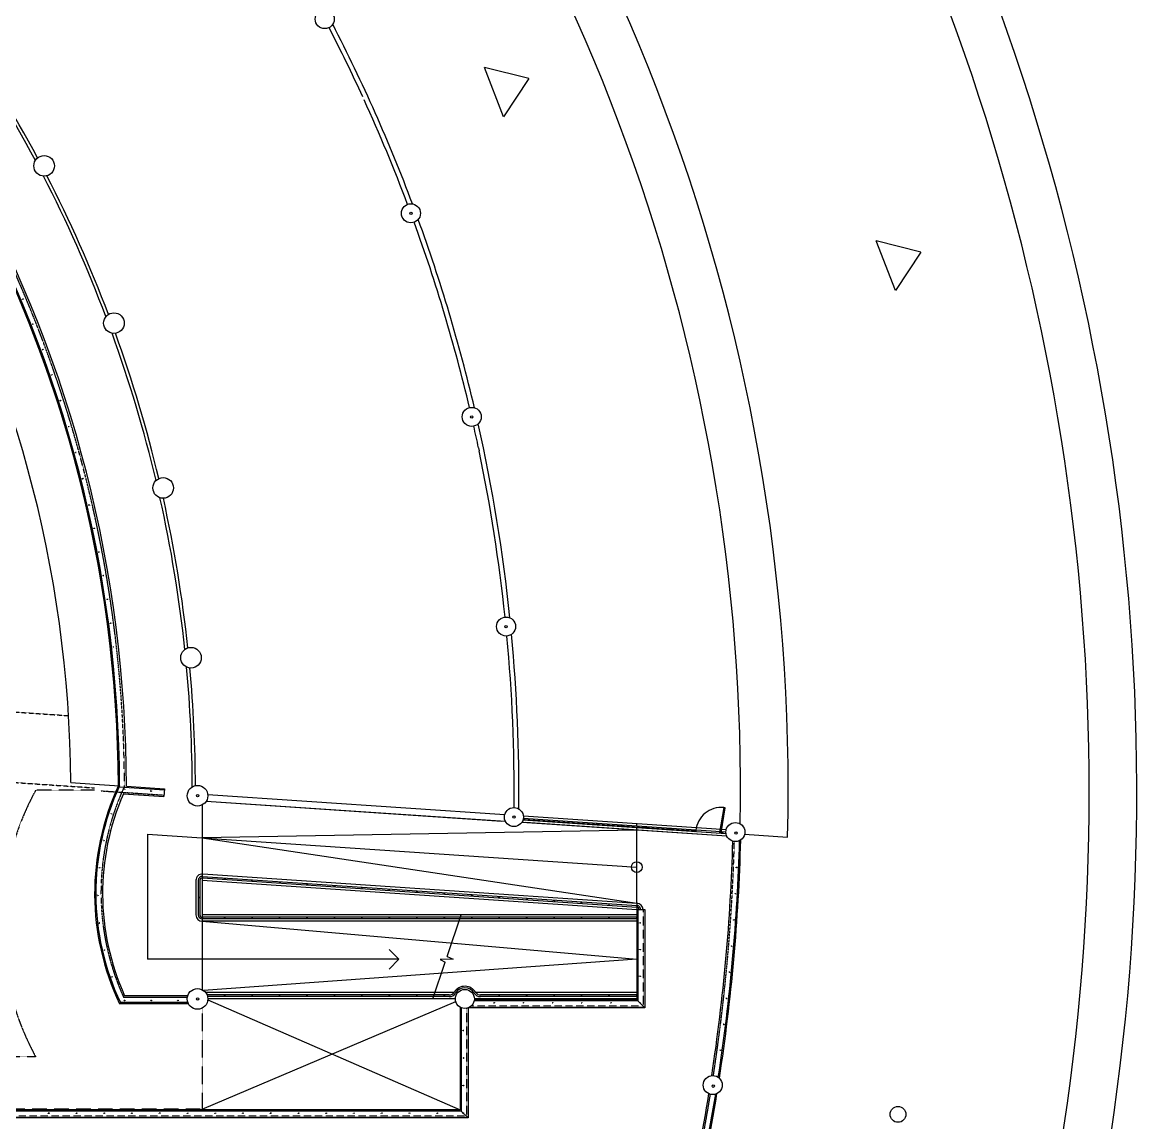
# Model space of a CAD drawing. Header units: millimetres. Extents: x -616979 to 2364082, y 43054 to 1637649.
# Drawn here: x -385476 to -350334, y 88598 to 123292 of the extents above; entities that cross this region are included whole.
import ezdxf

# ---------------------------------------------------------------- set-up
doc = ezdxf.new("R2010")
doc.units = ezdxf.units.MM
doc.linetypes.add('HIDDEN', pattern=[0.375, 0.25, -0.125])
for name, color, linetype in [('a-broken line', 8, 'HIDDEN'), ('a-columns', 7, 'Continuous'), ('a-line', 7, 'Continuous'), ('a-railing', 254, 'Continuous'), ('a-ramp', 253, 'Continuous'), ('a-shading device', 7, 'Continuous'), ('a-wall', 5, 'Continuous')]:
    doc.layers.add(name, color=color, linetype=linetype)

msp = doc.modelspace()

# ---------------------------------------------------------------- linework, layer by layer
at = {"layer": 'a-broken line', "color": 8, "linetype": 'HIDDEN', "ltscale": 2}
for p, q in [((-387544.766, 101669.469), (-384016.887, 101431.674)), ((-383194.635, 99081.114), (-385054.972, 99081.114)), ((-379800.297, 92210.957), (-379800.297, 89024.271)), ((-385054.972, 90674.442), (-387294.636, 90674.442)), ((-379800.297, 89024.271), (-387294.636, 89024.271))]:
    msp.add_line(p, q, dxfattribs=at)
msp.add_lwpolyline([(-387110.369, 101422.876), (-387231.443, 99626.953), (-387482.008, 99643.845), (-387513.677, 99545.753), (-387495.46, 99444.298), (-383194.635, 99154.354)], dxfattribs=at)
msp.add_arc((-377336.552, 94877.778), 8788.746, 151.4279519, 208.5720481, dxfattribs=at)
at = {"layer": 'a-columns'}
for centre, radius in [((-375940.293, 123391.408), 300), ((-384787.51, 118765.163), 325), ((-373221.514, 117269.419), 300), ((-382585.965, 113807.852), 325), ((-371304.724, 110850.975), 300), ((-381033.834, 108610.485), 325), ((-370221.154, 104240.652), 300), ((-380156.408, 103257.741), 325), ((-379950.297, 98905.944), 325), ((-369972.945, 98233.313), 300), ((-362988.798, 97762.472), 300), ((-379950.297, 92499.271), 325), ((-371519.635, 92499.271), 300), ((-363704.38, 89784.354), 300), ((-357860.587, 88860.16), 250)]:
    msp.add_circle(centre, radius, dxfattribs=at)
at = {"layer": 'a-line', "color": 8}
for p, q in [((-362697.027, 97692.688), (-361342.078, 97601.343)), ((-379626.836, 92467.68), (-371669.635, 88999.271)), ((-379800.297, 89024.271), (-371808.687, 92418.966)), ((-371669.635, 92239.464), (-371669.635, 88999.271)), ((-371669.635, 88999.271), (-402694.635, 88999.271))]:
    msp.add_line(p, q, dxfattribs=at)
at = {"layer": 'a-line'}
for radius, start, end in [(72110.798, 335.06515321, 50.87164645), (70610.798, 336.25456373, 49.68223593)]:
    msp.add_arc((-422444.654, 99074.101), radius, start, end, dxfattribs=at)
at = {"layer": 'a-line', "color": 8}
for radius, start, end in [(61120.304, 358.61926448, 43.81248257), (38500, 0.3743144, 59.3352312)]:
    msp.add_arc((-422444.635, 99074.101), radius, start, end, dxfattribs=at)
at = {"layer": 'a-railing'}
for p, q in [((-382424.214, 99185.542), (-380995.249, 99089.145)), ((-382191.994, 99207.591), (-380992.727, 99126.56)), ((-380992.727, 99126.56), (-381009.542, 98877.126)), ((-382288.474, 98963.347), (-381009.542, 98877.126)), ((-379800.297, 96439.816), (-379800.297, 96365.1)), ((-379800.297, 96314.816), (-379800.297, 96239.816)), ((-379795.253, 96314.646), (-366098.312, 95391.257)), ((-379791.889, 96364.533), (-366098.312, 95441.37)), ((-379786.845, 96439.363), (-366098.312, 95516.541)), ((-380000.297, 96253.299), (-380000.297, 95149.271)), ((-379925.297, 96239.816), (-379925.297, 95149.271)), ((-379875.297, 96239.801), (-379875.297, 95149.271)), ((-379800.297, 96239.816), (-379800.297, 95149.271)), ((-379800.297, 96239.816), (-366098.312, 95316.087)), ((-366060.812, 95316.087), (-366060.812, 92436.771)), ((-366060.812, 95316.087), (-365848.312, 95316.087)), ((-365848.312, 95316.087), (-365848.312, 92224.271)), ((-379800.297, 95149.271), (-379800.297, 95074.273)), ((-366098.312, 95149.271), (-379800.297, 95149.271)), ((-366098.312, 95074.271), (-379800.297, 95074.271)), ((-366098.312, 95024.271), (-379800.297, 95024.271)), ((-366098.312, 94949.271), (-379800.297, 94949.271)), ((-380271.428, 92549.271), (-382280.678, 92549.271)), ((-380259.53, 92599.271), (-382248.706, 92599.271)), ((-371866.046, 92699.271), (-379694.124, 92699.271)), ((-372012.12, 92624.271), (-379650.297, 92624.271)), ((-372013.126, 92574.271), (-379634.07, 92574.271)), ((-371819.635, 92499.271), (-379625.297, 92499.271)), ((-366060.812, 92436.771), (-371226.218, 92436.771)), ((-366098.312, 92624.271), (-371027.151, 92624.271)), ((-366098.312, 92574.271), (-371026.145, 92574.271)), ((-366060.812, 92436.771), (-365848.312, 92224.271)), ((-380238.611, 92349.271), (-382407.287, 92349.271)), ((-371632.135, 92221.164), (-371632.135, 88961.771)), ((-371419.635, 92216.429), (-371419.635, 88749.271)), ((-365848.312, 92224.271), (-371399.74, 92224.271)), ((-371632.135, 88961.771), (-402769.635, 88961.771)), ((-371632.135, 88961.771), (-371419.635, 88749.271)), ((-371419.635, 88749.271), (-402769.635, 88749.271))]:
    msp.add_line(p, q, dxfattribs=at)
at = {"layer": 'a-railing', "linetype": 'HIDDEN'}
for p, q in [((-365898.312, 95316.087), (-365898.312, 92274.271)), ((-371469.635, 92203.467), (-371469.635, 88799.271)), ((-365898.312, 92274.271), (-371321.204, 92274.271)), ((-371469.635, 88799.271), (-402769.635, 88799.271))]:
    msp.add_line(p, q, dxfattribs=at)
at = {"layer": 'a-railing'}
for centre, radius in [((-373221.514, 117269.249), 37.5), ((-371304.724, 110850.805), 37.5), ((-370221.154, 104240.481), 37.5), ((-379950.297, 98905.944), 37.5), ((-369972.945, 98233.143), 37.5), ((-362970.397, 97729.626), 37.5), ((-379800.297, 96340.495), 12.5), ((-379800.297, 95049.271), 12.5), ((-379950.297, 92499.271), 37.5), ((-363689.098, 89749.939), 37.5)]:
    msp.add_circle(centre, radius, dxfattribs=at)
at = {"layer": 'a-railing', "linetype": 'HIDDEN', "ltscale": 0.058}
for centre in [(-385457.965, 114565.912), (-385136.574, 113775.073), (-384832.091, 112977.572), (-384544.653, 112173.77), (-384274.39, 111364.031), (-384021.426, 110548.723), (-383785.874, 109728.215), (-383567.841, 108902.878), (-383367.427, 108073.088), (-383204.535, 107333.916), (-383055.624, 106591.8), (-382920.747, 105847.007), (-382799.952, 105099.8), (-382693.281, 104350.447), (-382600.773, 103599.214)]:
    msp.add_circle(centre, 12.5, dxfattribs=at)
at = {"layer": 'a-railing', "color": 8, "linetype": 'HIDDEN', "ltscale": 0.058}
for centre in [(-362948.96, 96643.506), (-362988.467, 95817.234), (-363039.448, 94991.59), (-363101.894, 94166.734), (-363175.793, 93342.825), (-363261.131, 92520.022), (-371569.635, 91505.521), (-363357.89, 91698.484), (-363466.053, 90878.37), (-371569.635, 90636.771), (-371569.635, 89768.021), (-384644.635, 88899.271), (-383769.635, 88899.271), (-382894.635, 88899.271), (-382019.635, 88899.271), (-381144.635, 88899.271), (-380269.635, 88899.271), (-379394.635, 88899.271), (-378519.635, 88899.271), (-377644.635, 88899.271), (-376769.635, 88899.271), (-375894.635, 88899.271), (-375019.635, 88899.271), (-374144.635, 88899.271), (-373269.635, 88899.271), (-372394.635, 88899.271), (-371569.635, 88899.271)]:
    msp.add_circle(centre, 12.5, dxfattribs=at)
at = {"layer": 'a-railing'}
for centre, radius, start, end in [((-422444.635, 99074.101), 40000, 0.2153747, 57.0927362), ((-422444.635, 99074.101), 40000, 3.409992, 57.0927362), ((-422435.497, 99076.451), 40028.353, 0.2082392, 57.0518157), ((-422379.903, 99105.401), 40188.039, 0.1456912, 56.7940452), ((-375123.682, 95826.835), 8071.206, 155.1050181, 205.522184), ((-375109.612, 95829.592), 8047.72, 155.0689056, 205.3280719), ((-375114.672, 95826.013), 7829.835, 156.378701, 204.337356), ((-422444.635, 99074.101), 59395.304, 351.29315652, 358.45619805), ((-422444.635, 99074.101), 59607.804, 351.26971543, 358.47963915), ((-422444.635, 99074.101), 59645.304, 351.24754261, 358.50181196), ((-379800.297, 96239.816), 200, 86.143199, 180), ((-379800.297, 96239.816), 125, 86.143199, 180), ((-379800.297, 96239.816), 75, 86.143199, 180.0114198), ((-366098.312, 95316.087), 125, 0, 90), ((-366098.312, 95316.087), 75, 0, 90), ((-379800.297, 95149.271), 200, 180, 270), ((-379800.297, 95149.271), 125, 180, 270), ((-379800.297, 95149.271), 74.998, 180, 270), ((-371519.635, 92499.271), 400, 29.9637221, 148.0950204), ((-371519.635, 92499.271), 350, 32.11807, 147.88193), ((-372004.973, 92790.136), 216.018, 267.8370554, 330.9837744), ((-372004.973, 92790.136), 166.018, 267.5327018, 331.4047975), ((-371034.298, 92790.136), 216.018, 209.0162256, 272.1629446), ((-371034.298, 92790.136), 166.018, 213.2734993, 272.4672982), ((-422444.635, 99074.101), 59395.304, 347.28302305, 350.73309747), ((-422444.635, 99074.101), 59607.804, 347.11967106, 350.75653857), ((-422444.635, 99074.101), 59645.304, 347.0909541, 350.77871138)]:
    msp.add_arc(centre, radius, start, end, dxfattribs=at)
at = {"layer": 'a-railing', "linetype": 'HIDDEN'}
for centre, radius, start, end in [((-422371.67, 99112.974), 40117.195, 0.1350901, 56.7979551), ((-375006.141, 95849.962), 7988.332, 155.1456563, 204.405316), ((-422444.635, 99074.101), 59445.304, 351.30121307, 358.44814151), ((-422444.635, 99074.101), 59445.304, 347.24449174, 350.72504093)]:
    msp.add_arc(centre, radius, start, end, dxfattribs=at)
at = {"layer": 'a-ramp', "color": 8}
for p, q in [((-383194.635, 99275.003), (-382407.408, 99221.932)), ((-370264.715, 98303.097), (-379626.531, 98934.23)), ((-379800.297, 98617.63), (-379800.297, 96439.816)), ((-379672.726, 98736.89), (-370353.004, 98108.595)), ((-363283.658, 97707.18), (-369688.173, 98138.945)), ((-363288.759, 97757.637), (-369676.347, 98188.261)), ((-363280.569, 97832.255), (-369674.447, 98263.303)), ((-369631.495, 98157.993), (-364285.331, 97799.711)), ((-363258.106, 97630.287), (-369606.461, 98058.266)), ((-381532.428, 97696.917), (-381532.428, 93749.271)), ((-381532.428, 97696.917), (-366098.312, 96656.414)), ((-366098.312, 97947.045), (-366098.312, 98022.215)), ((-366098.312, 97821.761), (-366098.312, 97896.932)), ((-366098.312, 95516.541), (-366098.312, 97821.761)), ((-366098.312, 95516.541), (-366098.312, 95441.37)), ((-366098.312, 95491.238), (-366098.312, 95441.37)), ((-366098.312, 95391.257), (-366098.312, 95316.087)), ((-379800.297, 95024.273), (-379800.297, 94949.271)), ((-379800.297, 94949.271), (-379800.297, 92787.586)), ((-372077.786, 93841.376), (-371636.045, 95149.271)), ((-373911.226, 94061.126), (-373599.372, 93749.271)), ((-372077.786, 93841.376), (-371891.232, 93755.431)), ((-373599.372, 93749.271), (-381532.428, 93749.271)), ((-373911.226, 93437.417), (-373599.372, 93749.271)), ((-372531.082, 92499.271), (-372139.303, 93659.239)), ((-371891.232, 93755.431), (-372299.273, 93743.112)), ((-372299.273, 93743.112), (-372139.303, 93659.239)), ((-371743.242, 92699.271), (-371806.864, 92699.271)), ((-371232.407, 92699.271), (-371296.029, 92699.271)), ((-380255.205, 92386.771), (-382383.729, 92386.771))]:
    msp.add_line(p, q, dxfattribs=at)
at = {"layer": 'a-ramp', "color": 8, "linetype": 'HIDDEN', "ltscale": 1.5}
msp.add_line((-382994.635, 99061.066), (-381006.179, 98927.013), dxfattribs=at)
at = {"layer": 'a-ramp', "color": 8}
msp.add_lwpolyline([(-363437.608, 97737.506), (-363308.209, 98526.972), (-363357.551, 98535.059), (-363486.95, 97745.594)], close=True, dxfattribs=at)
for points in [[(-366098.312, 97821.761), (-379800.297, 97580.144), (-366098.312, 95516.541)], [(-379800.297, 94949.271), (-366098.312, 93749.271), (-379760.348, 92762.984)]]:
    msp.add_lwpolyline(points, dxfattribs=at)
at = {"layer": 'a-ramp', "color": 8, "linetype": 'HIDDEN', "ltscale": 0.058}
for centre in [(-382256.737, 99111.547), (-381418.839, 99055.06), (-382665.649, 98335.568), (-382665.649, 98335.568), (-382904.458, 97496.769), (-383048.042, 96636.538), (-379091.269, 96292.243), (-378225.52, 96233.878), (-377359.771, 96175.513), (-376494.022, 96117.148), (-375628.273, 96058.783), (-374762.524, 96000.418), (-373896.775, 95942.053), (-383094.635, 95765.651), (-379900.297, 95694.536), (-373031.026, 95883.688), (-372165.277, 95825.323), (-371299.527, 95766.957), (-370433.778, 95708.592), (-369568.029, 95650.227), (-368702.28, 95591.862), (-367836.531, 95533.497), (-366970.782, 95475.132), (-366098.312, 95416.653), (-383043.555, 94895.014), (-379084.548, 95049.271), (-378218.799, 95049.271), (-377353.05, 95049.271), (-376487.301, 95049.271), (-375621.552, 95049.271), (-374755.803, 95049.271), (-373890.054, 95049.271), (-373024.304, 95049.271), (-372158.555, 95049.271), (-371292.806, 95049.271), (-370427.057, 95049.271), (-369561.308, 95049.271), (-368695.559, 95049.271), (-367829.81, 95049.271), (-366964.061, 95049.271), (-365998.312, 94899.271), (-382895.541, 94035.535), (-365998.312, 94057.605), (-382652.413, 93197.978), (-365998.312, 93215.938), (-382254.835, 92449.271), (-381415.035, 92449.271), (-380575.235, 92449.271), (-379084.548, 92599.271), (-378218.799, 92599.271), (-377353.05, 92599.271), (-376487.301, 92599.271), (-375621.552, 92599.271), (-374755.803, 92599.271), (-373890.054, 92599.271), (-373024.304, 92599.271), (-372158.555, 92599.271), (-370427.057, 92599.271), (-369561.308, 92599.271), (-368695.559, 92599.271), (-367829.81, 92599.271), (-366964.061, 92599.271), (-370599.415, 92374.271), (-369679.194, 92374.271), (-368758.974, 92374.271), (-367838.753, 92374.271), (-366918.532, 92374.271), (-365998.312, 92374.271)]:
    msp.add_circle(centre, 12.5, dxfattribs=at)
at = {"layer": 'a-ramp', "color": 8}
for centre, radius in [((-369656.276, 98161.89), 25), ((-368867.757, 98106.81), 25), ((-368104.019, 98055.626), 25), ((-367340.282, 98004.443), 25), ((-366576.544, 97953.26), 25), ((-365812.806, 97902.077), 25), ((-365049.069, 97850.894), 25), ((-364260.387, 97798.039), 25), ((-363412.315, 97740.853), 25), ((-366098.312, 96656.414), 169.578)]:
    msp.add_circle(centre, radius, dxfattribs=at)
msp.add_arc((-363434.946, 97735.912), 802.886, 84.4683422, 174.4922595, dxfattribs=at)
at = {"layer": 'a-ramp', "color": 8, "linetype": 'HIDDEN', "ltscale": 0.058}
for centre, start, end in [((-366098.312, 95049.271), 90.0000001, 269.9999999), ((-366098.312, 92599.271), 90, 270)]:
    msp.add_arc(centre, 12.5, start, end, dxfattribs=at)
at = {"layer": 'a-shading device', "color": 8}
for p, q in [((-369501.334, 121517.984), (-370905.391, 121870.433)), ((-370298.255, 120309.467), (-370905.391, 121870.433)), ((-369501.334, 121517.984), (-370298.255, 120309.467)), ((-357145.284, 116047.204), (-358549.342, 116399.652)), ((-357942.205, 114838.686), (-358549.342, 116399.652)), ((-357145.284, 116047.204), (-357942.205, 114838.686)), ((-383945.457, 99325.621), (-383194.635, 99275.003))]:
    msp.add_line(p, q, dxfattribs=at)
msp.add_arc((-422444.635, 99074.101), 59620.304, 358.98622049, 42.41027413, dxfattribs=at)
at = {"layer": 'a-wall'}
for p, q in [((-371090.682, 109879.506), (-371070.185, 109781.629)), ((-370264.715, 98303.097), (-379626.531, 98934.23)), ((-379672.726, 98736.89), (-370242.253, 98101.128)), ((-363258.106, 97630.287), (-369723.815, 98066.177)), ((-363280.569, 97832.255), (-369674.447, 98263.303)), ((-366098.312, 95316.087), (-366098.312, 92474.271)), ((-366098.312, 92474.271), (-371220.679, 92474.271)), ((-366098.312, 92499.271), (-371219.635, 92499.271)), ((-366098.312, 92699.271), (-371173.225, 92699.271)), ((-371669.635, 92239.464), (-371669.635, 88999.271)), ((-402769.635, 88999.272), (-371669.635, 88999.271))]:
    msp.add_line(p, q, dxfattribs=at)
for centre, radius, start, end in [((-422444.635, 99074.101), 42328.427, 27.9825196, 34.5464014), ((-422444.635, 99074.101), 42428.427, 28.034584, 34.494337), ((-422444.635, 99074.101), 52478.427, 24.6282083, 27.2777089), ((-422444.635, 99074.101), 52628.427, 20.570077, 27.3219955), ((-422444.635, 99074.101), 52478.427, 20.6143636, 24.5190285), ((-422444.635, 99074.101), 42328.427, 20.6640953, 27.2279771), ((-422444.635, 99074.101), 42428.427, 20.7161598, 27.1759127), ((-422444.635, 99074.101), 52628.427, 13.2516527, 20.0035712), ((-422444.635, 99074.101), 52478.427, 13.2959393, 19.9592846), ((-422444.635, 99074.101), 42328.427, 13.3456711, 19.9095529), ((-422444.635, 99074.101), 42428.427, 13.3977355, 19.8574884), ((-422444.635, 99074.101), 52478.427, 11.8822971, 12.6408603), ((-422444.635, 99074.101), 52628.427, 5.9332284, 12.6851469), ((-422444.635, 99074.101), 52478.427, 5.977515, 11.7731174), ((-422444.635, 99074.101), 42328.427, 6.0272468, 12.5911286), ((-422444.635, 99074.101), 42428.427, 6.0793112, 12.5390642), ((-422444.635, 99074.101), 52478.427, 359.4095304, 5.3224361), ((-422444.635, 99074.101), 52628.427, 359.3652438, 5.3667227), ((-422444.635, 99074.101), 42328.427, 0.1505429, 5.2727043), ((-422444.635, 99074.101), 42428.427, 0.2026073, 5.2206399), ((-366098.312, 95316.087), 200, 0, 90)]:
    msp.add_arc(centre, radius, start, end, dxfattribs=at)

doc.saveas('drawing.dxf')
